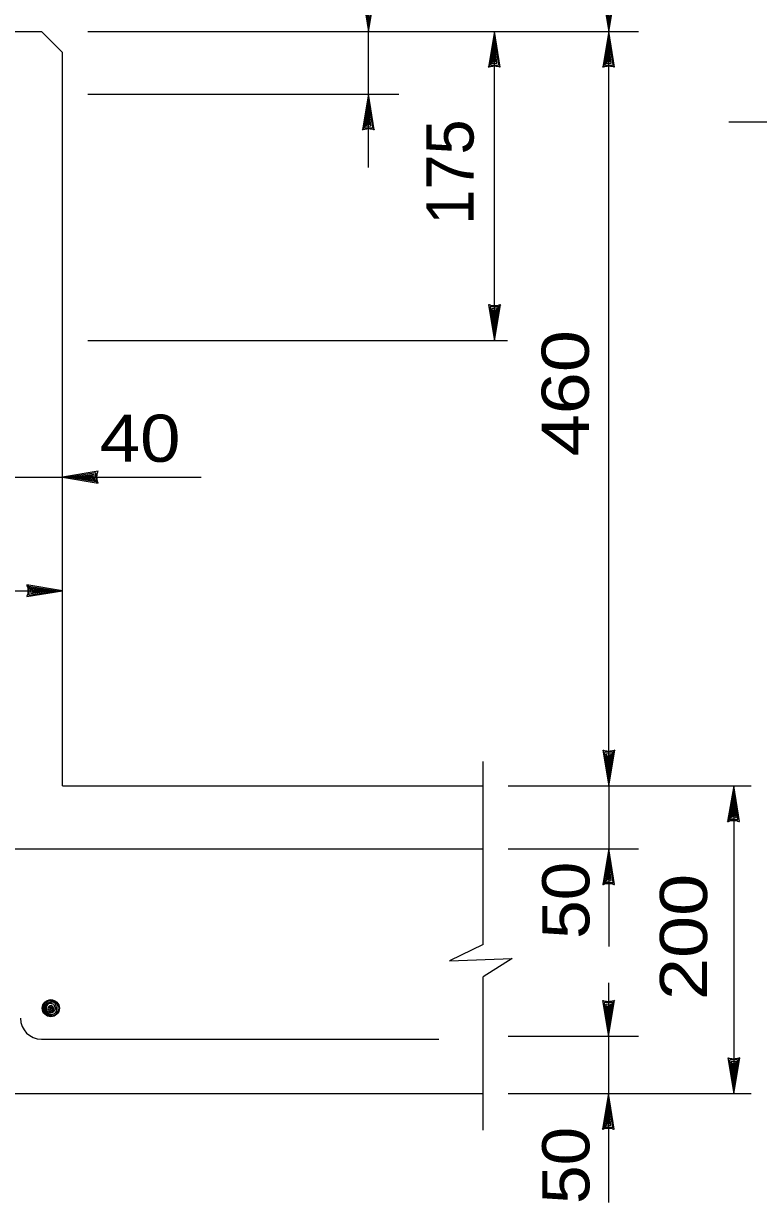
# Model space of a CAD drawing. Extents: x 1370 to 1387, y -905.5 to -882.8.
# Drawn here: x 1377.112 to 1380.032, y -899.813 to -895.125 of the extents above; entities that cross this region are included whole.
import ezdxf

# ---------------------------------------------------------------- set-up
doc = ezdxf.new("R2010")
doc.units = 0
doc.header["$LTSCALE"] = 0.075
for name, color, linetype, lineweight in [('1', 7, 'Continuous', 13), ('2', 7, 'Continuous', 13), ('3', 7, 'Continuous', 13), ('4', 7, 'Continuous', 25)]:
    doc.layers.add(name, color=color, linetype=linetype, lineweight=lineweight)
doc.layers.add('8', color=7, linetype='Continuous')

msp = doc.modelspace()

# ---------------------------------------------------------------- linework, layer by layer
at = {"layer": '1'}
for p, q in [((1377.36783, -895.15667), (1379.55592, -895.15667)), ((1378.98317, -896.38525), (1378.98317, -895.15667)), ((1377.36783, -895.40667), (1378.60358, -895.40667)), ((1377.36783, -896.38525), (1379.03492, -896.38525)), ((1378.93825, -898.78867), (1378.93825, -898.05967)), ((1379.03792, -898.15667), (1380.00342, -898.15667)), ((1379.93417, -898.15667), (1379.93417, -899.37992)), ((1379.03792, -898.40667), (1379.55592, -898.40667)), ((1378.93825, -899.52483), (1378.93825, -898.91583)), ((1379.03792, -899.152), (1379.55592, -899.152)), ((1379.03792, -899.37992), (1380.00342, -899.37992))]:
    msp.add_line(p, q, dxfattribs=at)
for points in [[(1379.43767, -898.15667), (1379.43767, -895.15667), (1379.43767, -893.15667)], [(1378.48275, -895.698), (1378.48275, -895.40583), (1378.48275, -895.15667), (1378.48275, -894.70742)], [(1376.8335, -896.9285), (1377.09975, -896.9285), (1377.26642, -896.9285), (1377.81825, -896.9285)], [(1374.69658, -897.381), (1375.16225, -897.381), (1375.82908, -897.381), (1376.59975, -897.381), (1377.26642, -897.381)], [(1379.43767, -898.15667), (1379.43767, -898.40717), (1379.43767, -898.79558)], [(1378.93825, -898.787), (1378.80492, -898.85142), (1379.05442, -898.84333), (1378.93825, -898.91583)], [(1379.43625, -898.93983), (1379.43625, -899.152), (1379.43625, -899.37992), (1379.43625, -899.81267)]]:
    msp.add_lwpolyline(points, dxfattribs=at)
at = {"layer": '2'}
for p, q in [((1375.24558, -895.15667), (1377.18308, -895.15667)), ((1377.18308, -895.15667), (1377.26642, -895.24)), ((1377.26642, -898.15667), (1377.26642, -895.24)), ((1377.26642, -898.15667), (1378.93825, -898.15667)), ((1375.24558, -899.37992), (1378.93825, -899.37992))]:
    msp.add_line(p, q, dxfattribs=at)
at = {"layer": '3'}
for p, q in [((1379.91467, -895.51642), (1385.59133, -895.51642)), ((1376.237, -898.40667), (1378.93825, -898.40667)), ((1377.18308, -899.16358), (1378.7625, -899.16358))]:
    msp.add_line(p, q, dxfattribs=at)
msp.add_circle((1377.2204, -899.04051), 0.03405, dxfattribs=at)
msp.add_arc((1377.18308, -899.08025), 0.08333, 180, 270, dxfattribs=at)
msp.add_spline([(1377.2055, -899.0105), (1377.19925, -899.0155), (1377.193, -899.02425), (1377.18925, -899.03675), (1377.1905, -899.04675), (1377.19675, -899.05925), (1377.20675, -899.06675), (1377.22175, -899.0705), (1377.23675, -899.06675), (1377.248, -899.053), (1377.24925, -899.03425), (1377.24175, -899.01925), (1377.2305, -899.013), (1377.218, -899.01175), (1377.208, -899.01425), (1377.19675, -899.02675), (1377.193, -899.043), (1377.19925, -899.05675), (1377.2155, -899.0655), (1377.23175, -899.063), (1377.24175, -899.053), (1377.243, -899.03675), (1377.2355, -899.01925), (1377.21925, -899.01675), (1377.20425, -899.023), (1377.198, -899.03925), (1377.2055, -899.05675), (1377.2255, -899.058), (1377.2355, -899.04925), (1377.23425, -899.028), (1377.223, -899.02175), (1377.208, -899.0255), (1377.20175, -899.0405), (1377.20925, -899.053), (1377.22675, -899.053), (1377.2305, -899.03925), (1377.2255, -899.03175), (1377.21675, -899.0305), (1377.2105, -899.0355), (1377.20925, -899.0455), (1377.21675, -899.0505), (1377.22675, -899.0455), (1377.223, -899.03675), (1377.2155, -899.03675), (1377.2155, -899.043), (1377.22175, -899.04425), (1377.22175, -899.04175), (1377.21675, -899.0405)], degree=3, dxfattribs=at)
at = {"layer": '4'}
for points in [[(1378.45975, -895.01467), (1378.48275, -895.15667), (1378.50675, -895.01467)], [(1378.46575, -895.02367), (1378.48275, -895.13067), (1378.50075, -895.02267)], [(1379.41467, -895.01467), (1379.43767, -895.15667), (1379.46167, -895.01467)], [(1379.42067, -895.02367), (1379.43767, -895.13067), (1379.45567, -895.02267)], [(1378.95917, -895.29867), (1378.96217, -895.29767), (1378.96517, -895.29667), (1378.96817, -895.29567), (1378.97117, -895.29467), (1378.97417, -895.29467), (1378.97517, -895.29467), (1378.97717, -895.29467), (1378.97917, -895.29367), (1378.98117, -895.29367), (1378.98317, -895.29367), (1378.98617, -895.29367), (1378.99017, -895.29467), (1378.99217, -895.29467), (1378.99617, -895.29467), (1379.00017, -895.29667), (1379.00317, -895.29767), (1379.00517, -895.29767), (1379.00617, -895.29867), (1378.98317, -895.15667), (1378.95917, -895.29867), (1378.96517, -895.29067), (1379.00017, -895.28967), (1378.98317, -895.18267), (1378.96517, -895.29067), (1378.97117, -895.28467), (1378.99317, -895.28267), (1378.98317, -895.20767), (1378.97117, -895.28467), (1378.97617, -895.27867), (1378.98917, -895.27567), (1378.98317, -895.23267), (1378.97617, -895.27867), (1378.98117, -895.27367), (1378.98617, -895.27167), (1378.98317, -895.25467), (1378.98117, -895.27367)], [(1379.41367, -895.29867), (1379.41667, -895.29767), (1379.41967, -895.29667), (1379.42267, -895.29567), (1379.42567, -895.29467), (1379.42867, -895.29467), (1379.42967, -895.29467), (1379.43167, -895.29467), (1379.43367, -895.29367), (1379.43567, -895.29367), (1379.43767, -895.29367), (1379.44067, -895.29367), (1379.44467, -895.29467), (1379.44667, -895.29467), (1379.45067, -895.29467), (1379.45467, -895.29667), (1379.45767, -895.29767), (1379.45967, -895.29767), (1379.46067, -895.29867), (1379.43767, -895.15667), (1379.41367, -895.29867), (1379.41967, -895.29067), (1379.45467, -895.28967), (1379.43767, -895.18267), (1379.41967, -895.29067), (1379.42567, -895.28467), (1379.44767, -895.28267), (1379.43767, -895.20767), (1379.42567, -895.28467), (1379.43067, -895.27867), (1379.44367, -895.27567), (1379.43767, -895.23267), (1379.43067, -895.27867), (1379.43567, -895.27367), (1379.44067, -895.27167), (1379.43767, -895.25467), (1379.43567, -895.27367)], [(1378.45875, -895.54783), (1378.46175, -895.54683), (1378.46475, -895.54583), (1378.46775, -895.54483), (1378.47075, -895.54383), (1378.47375, -895.54383), (1378.47475, -895.54383), (1378.47675, -895.54383), (1378.47875, -895.54283), (1378.48075, -895.54283), (1378.48275, -895.54283), (1378.48575, -895.54283), (1378.48975, -895.54383), (1378.49175, -895.54383), (1378.49575, -895.54383), (1378.49975, -895.54583), (1378.50275, -895.54683), (1378.50475, -895.54683), (1378.50575, -895.54783), (1378.48275, -895.40583), (1378.45875, -895.54783), (1378.46475, -895.53983), (1378.49975, -895.53883), (1378.48275, -895.43183), (1378.46475, -895.53983), (1378.47075, -895.53383), (1378.49275, -895.53183), (1378.48275, -895.45683), (1378.47075, -895.53383), (1378.47575, -895.52783), (1378.48875, -895.52483), (1378.48275, -895.48183), (1378.47575, -895.52783), (1378.48075, -895.52283), (1378.48575, -895.52083), (1378.48275, -895.50383), (1378.48075, -895.52283)], [(1379.00717, -896.24325), (1379.00417, -896.24425), (1379.00117, -896.24525), (1378.99817, -896.24625), (1378.99517, -896.24725), (1378.99217, -896.24725), (1378.99117, -896.24725), (1378.98917, -896.24725), (1378.98717, -896.24825), (1378.98517, -896.24825), (1378.98317, -896.24825), (1378.98017, -896.24825), (1378.97617, -896.24725), (1378.97417, -896.24725), (1378.97017, -896.24725), (1378.96617, -896.24525), (1378.96317, -896.24425), (1378.96117, -896.24425), (1378.96017, -896.24325), (1378.98317, -896.38525), (1379.00717, -896.24325), (1379.00117, -896.25125), (1378.96617, -896.25225), (1378.98317, -896.35925), (1379.00117, -896.25125), (1378.99517, -896.25725), (1378.97317, -896.25925), (1378.98317, -896.33425), (1378.99517, -896.25725), (1378.99017, -896.26325), (1378.97717, -896.26625), (1378.98317, -896.30925), (1378.99017, -896.26325), (1378.98517, -896.26825), (1378.98017, -896.27025), (1378.98317, -896.28725), (1378.98517, -896.26825)], [(1377.40842, -896.9525), (1377.40742, -896.9495), (1377.40642, -896.9465), (1377.40542, -896.9435), (1377.40442, -896.9405), (1377.40442, -896.9375), (1377.40442, -896.9365), (1377.40442, -896.9345), (1377.40342, -896.9325), (1377.40342, -896.9305), (1377.40342, -896.9285), (1377.40342, -896.9255), (1377.40442, -896.9215), (1377.40442, -896.9195), (1377.40442, -896.9155), (1377.40642, -896.9115), (1377.40742, -896.9085), (1377.40742, -896.9065), (1377.40842, -896.9055), (1377.26642, -896.9285), (1377.40842, -896.9525), (1377.40042, -896.9465), (1377.39942, -896.9115), (1377.29242, -896.9285), (1377.40042, -896.9465), (1377.39442, -896.9405), (1377.39242, -896.9185), (1377.31742, -896.9285), (1377.39442, -896.9405), (1377.38842, -896.9355), (1377.38542, -896.9225), (1377.34242, -896.9285), (1377.38842, -896.9355), (1377.38342, -896.9305), (1377.38142, -896.9255), (1377.36442, -896.9285), (1377.38342, -896.9305)], [(1377.12442, -897.357), (1377.12542, -897.36), (1377.12642, -897.363), (1377.12742, -897.366), (1377.12842, -897.369), (1377.12842, -897.372), (1377.12842, -897.373), (1377.12842, -897.375), (1377.12942, -897.377), (1377.12942, -897.379), (1377.12942, -897.381), (1377.12942, -897.384), (1377.12842, -897.388), (1377.12842, -897.39), (1377.12842, -897.394), (1377.12642, -897.398), (1377.12542, -897.401), (1377.12542, -897.403), (1377.12442, -897.404), (1377.26642, -897.381), (1377.12442, -897.357), (1377.13242, -897.363), (1377.13342, -897.398), (1377.24042, -897.381), (1377.13242, -897.363), (1377.13842, -897.369), (1377.14042, -897.391), (1377.21542, -897.381), (1377.13842, -897.369), (1377.14442, -897.374), (1377.14742, -897.387), (1377.19042, -897.381), (1377.14442, -897.374), (1377.14942, -897.379), (1377.15142, -897.384), (1377.16842, -897.381), (1377.14942, -897.379)], [(1379.46167, -898.01467), (1379.45867, -898.01567), (1379.45567, -898.01667), (1379.45267, -898.01767), (1379.44967, -898.01867), (1379.44667, -898.01867), (1379.44567, -898.01867), (1379.44367, -898.01867), (1379.44167, -898.01967), (1379.43967, -898.01967), (1379.43767, -898.01967), (1379.43467, -898.01967), (1379.43067, -898.01867), (1379.42867, -898.01867), (1379.42467, -898.01867), (1379.42067, -898.01667), (1379.41767, -898.01567), (1379.41567, -898.01567), (1379.41467, -898.01467), (1379.43767, -898.15667), (1379.46167, -898.01467), (1379.45567, -898.02267), (1379.42067, -898.02367), (1379.43767, -898.13067), (1379.45567, -898.02267), (1379.44967, -898.02867), (1379.42767, -898.03067), (1379.43767, -898.10567), (1379.44967, -898.02867), (1379.44467, -898.03467), (1379.43167, -898.03767), (1379.43767, -898.08067), (1379.44467, -898.03467), (1379.43967, -898.03967), (1379.43467, -898.04167), (1379.43767, -898.05867), (1379.43967, -898.03967)], [(1379.91017, -898.29867), (1379.91317, -898.29767), (1379.91617, -898.29667), (1379.91917, -898.29567), (1379.92217, -898.29467), (1379.92517, -898.29467), (1379.92617, -898.29467), (1379.92817, -898.29467), (1379.93017, -898.29367), (1379.93217, -898.29367), (1379.93417, -898.29367), (1379.93717, -898.29367), (1379.94117, -898.29467), (1379.94317, -898.29467), (1379.94717, -898.29467), (1379.95117, -898.29667), (1379.95417, -898.29767), (1379.95617, -898.29767), (1379.95717, -898.29867), (1379.93417, -898.15667), (1379.91017, -898.29867), (1379.91617, -898.29067), (1379.95117, -898.28967), (1379.93417, -898.18267), (1379.91617, -898.29067), (1379.92217, -898.28467), (1379.94417, -898.28267), (1379.93417, -898.20767), (1379.92217, -898.28467), (1379.92717, -898.27867), (1379.94017, -898.27567), (1379.93417, -898.23267), (1379.92717, -898.27867), (1379.93217, -898.27367), (1379.93717, -898.27167), (1379.93417, -898.25467), (1379.93217, -898.27367)], [(1379.41367, -898.54917), (1379.41667, -898.54817), (1379.41967, -898.54717), (1379.42267, -898.54617), (1379.42567, -898.54517), (1379.42867, -898.54517), (1379.42967, -898.54517), (1379.43167, -898.54517), (1379.43367, -898.54417), (1379.43567, -898.54417), (1379.43767, -898.54417), (1379.44067, -898.54417), (1379.44467, -898.54517), (1379.44667, -898.54517), (1379.45067, -898.54517), (1379.45467, -898.54717), (1379.45767, -898.54817), (1379.45967, -898.54817), (1379.46067, -898.54917), (1379.43767, -898.40717), (1379.41367, -898.54917), (1379.41967, -898.54117), (1379.45467, -898.54017), (1379.43767, -898.43317), (1379.41967, -898.54117), (1379.42567, -898.53517), (1379.44767, -898.53317), (1379.43767, -898.45817), (1379.42567, -898.53517), (1379.43067, -898.52917), (1379.44367, -898.52617), (1379.43767, -898.48317), (1379.43067, -898.52917), (1379.43567, -898.52417), (1379.44067, -898.52217), (1379.43767, -898.50517), (1379.43567, -898.52417)], [(1379.46025, -899.01), (1379.45725, -899.011), (1379.45425, -899.012), (1379.45125, -899.013), (1379.44825, -899.014), (1379.44525, -899.014), (1379.44425, -899.014), (1379.44225, -899.014), (1379.44025, -899.015), (1379.43825, -899.015), (1379.43625, -899.015), (1379.43325, -899.015), (1379.42925, -899.014), (1379.42725, -899.014), (1379.42325, -899.014), (1379.41925, -899.012), (1379.41625, -899.011), (1379.41425, -899.011), (1379.41325, -899.01), (1379.43625, -899.152), (1379.46025, -899.01), (1379.45425, -899.018), (1379.41925, -899.019), (1379.43625, -899.126), (1379.45425, -899.018), (1379.44825, -899.024), (1379.42625, -899.026), (1379.43625, -899.101), (1379.44825, -899.024), (1379.44325, -899.03), (1379.43025, -899.033), (1379.43625, -899.076), (1379.44325, -899.03), (1379.43825, -899.035), (1379.43325, -899.037), (1379.43625, -899.054), (1379.43825, -899.035)], [(1379.95817, -899.23792), (1379.95517, -899.23892), (1379.95217, -899.23992), (1379.94917, -899.24092), (1379.94617, -899.24192), (1379.94317, -899.24192), (1379.94217, -899.24192), (1379.94017, -899.24192), (1379.93817, -899.24292), (1379.93617, -899.24292), (1379.93417, -899.24292), (1379.93117, -899.24292), (1379.92717, -899.24192), (1379.92517, -899.24192), (1379.92117, -899.24192), (1379.91717, -899.23992), (1379.91417, -899.23892), (1379.91217, -899.23892), (1379.91117, -899.23792), (1379.93417, -899.37992), (1379.95817, -899.23792), (1379.95217, -899.24592), (1379.91717, -899.24692), (1379.93417, -899.35392), (1379.95217, -899.24592), (1379.94617, -899.25192), (1379.92417, -899.25392), (1379.93417, -899.32892), (1379.94617, -899.25192), (1379.94117, -899.25792), (1379.92817, -899.26092), (1379.93417, -899.30392), (1379.94117, -899.25792), (1379.93617, -899.26292), (1379.93117, -899.26492), (1379.93417, -899.28192), (1379.93617, -899.26292)], [(1379.41225, -899.52192), (1379.41525, -899.52092), (1379.41825, -899.51992), (1379.42125, -899.51892), (1379.42425, -899.51792), (1379.42725, -899.51792), (1379.42825, -899.51792), (1379.43025, -899.51792), (1379.43225, -899.51692), (1379.43425, -899.51692), (1379.43625, -899.51692), (1379.43925, -899.51692), (1379.44325, -899.51792), (1379.44525, -899.51792), (1379.44925, -899.51792), (1379.45325, -899.51992), (1379.45625, -899.52092), (1379.45825, -899.52092), (1379.45925, -899.52192), (1379.43625, -899.37992), (1379.41225, -899.52192), (1379.41825, -899.51392), (1379.45325, -899.51292), (1379.43625, -899.40592), (1379.41825, -899.51392), (1379.42425, -899.50792), (1379.44625, -899.50592), (1379.43625, -899.43092), (1379.42425, -899.50792), (1379.42925, -899.50192), (1379.44225, -899.49892), (1379.43625, -899.45592), (1379.42925, -899.50192), (1379.43425, -899.49692), (1379.43925, -899.49492), (1379.43625, -899.47792), (1379.43425, -899.49692)]]:
    msp.add_lwpolyline(points, dxfattribs=at)

# ---------------------------------------------------------------- texts
at = {"layer": '8'}
msp.add_text('175', height=0.1875, rotation=90, dxfattribs=at).set_placement((1378.9005, -895.925))
for s, width, p in [('460', 1.2, (1379.35858, -896.84608)), ('50', 1.1, (1379.36058, -898.76475)), ('200', 1.2, (1379.8285, -899.008)), ('50', 1.1, (1379.36058, -899.81875))]:
    msp.add_text(s, height=0.1875, rotation=90, dxfattribs=dict(at, width=width)).set_placement(p)
at = {"layer": '8', "width": 1.15}
msp.add_text('40', height=0.1875, dxfattribs=at).set_placement((1377.41483, -896.86792))

doc.saveas('drawing.dxf')
